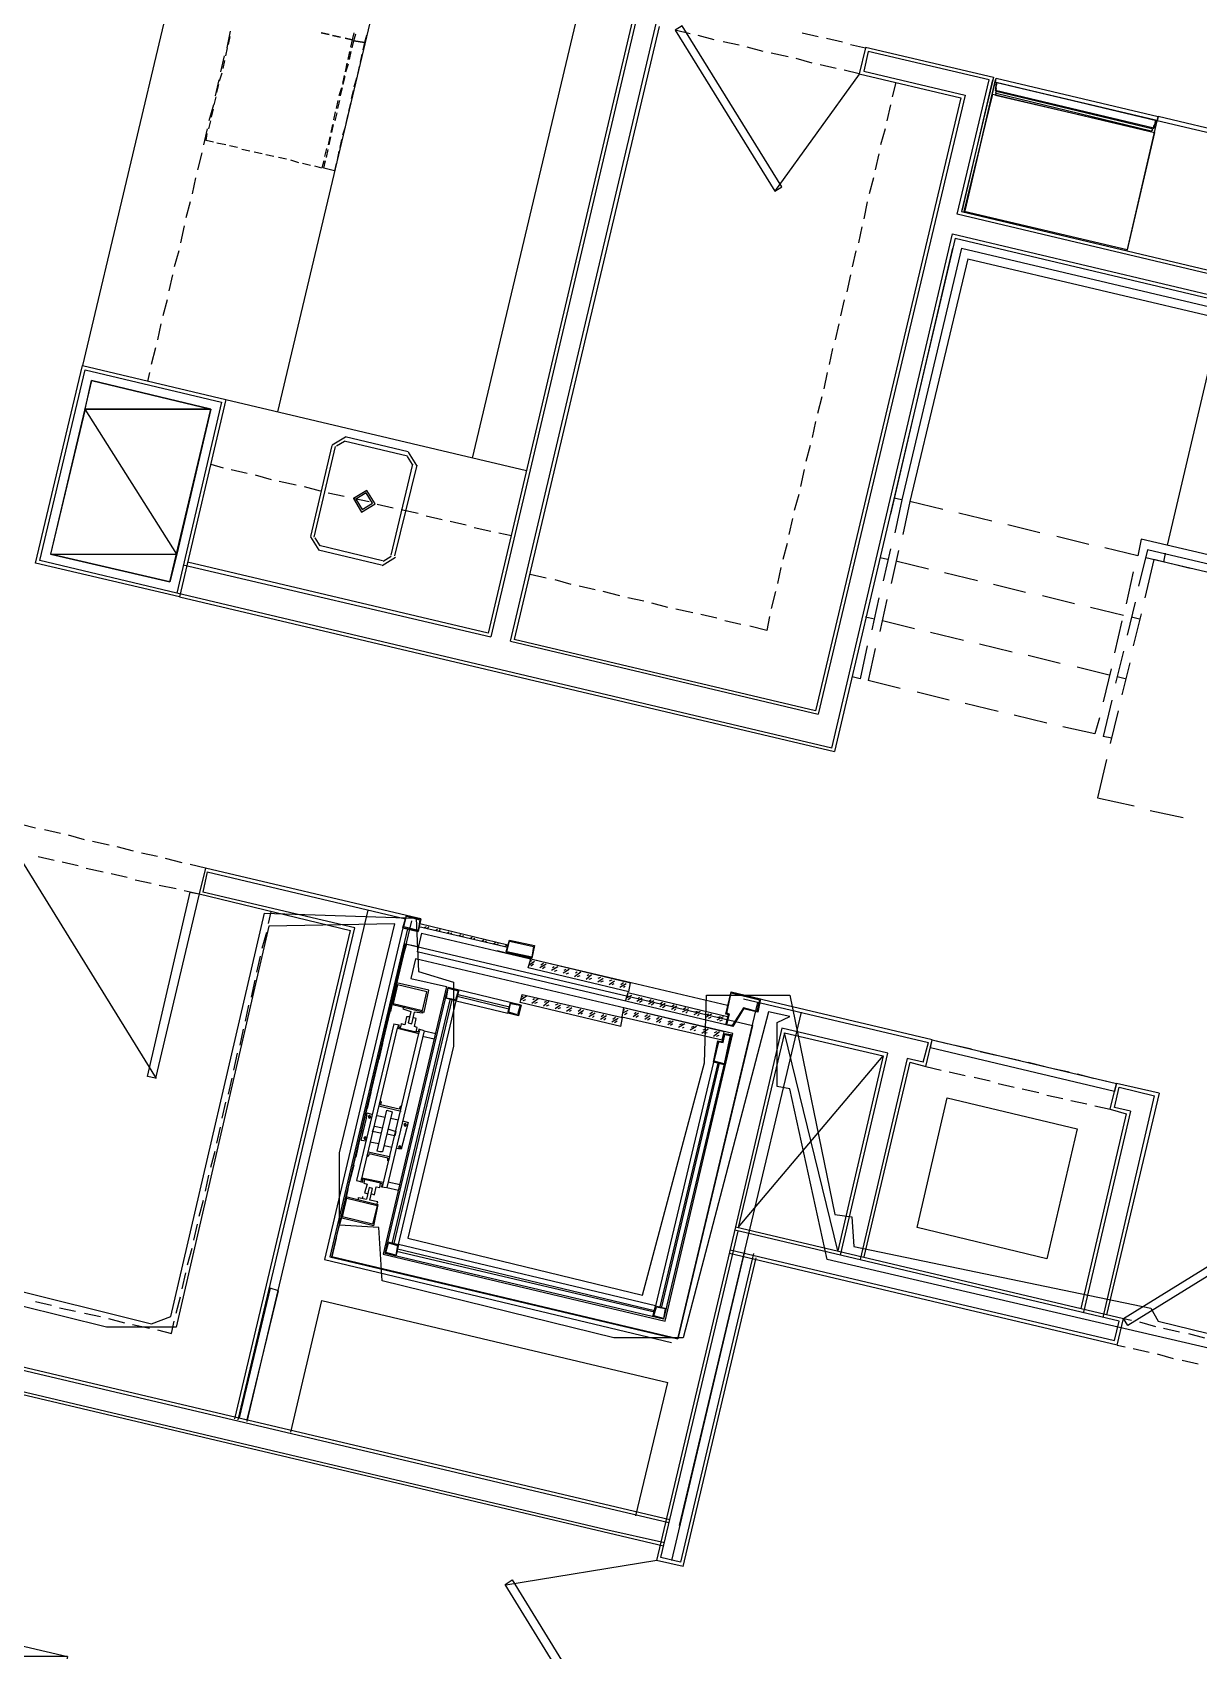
# Model space of a CAD drawing. Header units: feet. Extents: x -84 to 198, y -22 to 181.
# Drawn here: x 65.77 to 83.25, y 124.56 to 148.81 of the extents above; entities that cross this region are included whole.
import ezdxf

# ---------------------------------------------------------------- set-up
doc = ezdxf.new("R2010")
doc.units = ezdxf.units.FT
for name, color, linetype in [('A-AREA-COMUN', 252, 'CONTINUOUS'), ('A-AREA-UNIDAD', 30, 'CONTINUOUS'), ('A-LINEA', 7, 'CONTINUOUS'), ('A-MURO-CONCRETO', 8, 'CONTINUOUS')]:
    doc.layers.add(name, color=color, linetype=linetype)

msp = doc.modelspace()

# ---------------------------------------------------------------- linework, layer by layer
at = {"layer": 'A-AREA-COMUN'}
msp.add_lwpolyline([(87.712, 128.0889), (77.68, 130.4178), (77.12, 132.9778), (76.928, 133.0133), (76.928, 133.9733), (77.12, 134.0622), (76.8, 134.1333), (75.52, 129.2444), (74.48, 129.2444), (71.008, 130.0978), (70.96, 130.8978), (70.368, 130.9333), (70.368, 132.0178), (71.2, 135.4489), (69.312, 135.4133), (67.92, 129.4044), (66.88, 129.4044), (63.008, 130.3644)], dxfattribs=at)
at = {"layer": 'A-AREA-UNIDAD'}
msp.add_lwpolyline([(63.04, 130.5778), (67.552, 129.4578), (67.84, 129.5644), (69.248, 135.6089), (71.52, 135.5378), (71.552, 134.7378), (72.08, 134.5778), (72.08, 133.6178), (71.392, 130.7378), (74.912, 129.8844), (75.84, 133.3689), (75.872, 134.3822), (77.12, 134.3822), (77.792, 131.0933), (78.048, 131.0578), (78.08, 130.6133), (82.528, 129.6889), (82.64, 129.4933), (85.92, 128.6933)], dxfattribs=at)
at = {"layer": 'A-LINEA'}
for p, q in [((71.5733, 152.1244), (69.44, 143.1244)), ((68.4, 151.7644), (66.52, 143.8178)), ((74.0533, 149.5778), (72.36, 142.4311)), ((74.8533, 149.3911), (72.6, 139.8044)), ((74.8933, 149.3244), (72.64, 139.7511)), ((72.9333, 139.6844), (75.12, 148.9644)), ((68.7333, 148.8311), (68.68, 148.5778)), ((68.7067, 148.6311), (68.7333, 148.7511)), ((70.2133, 148.7778), (70.0933, 148.8044)), ((70.0933, 148.8044), (70.2133, 148.7778)), ((70.3867, 148.7378), (70.2667, 148.7644)), ((70.2667, 148.7644), (70.3867, 148.7378)), ((70.5867, 148.6844), (70.6133, 148.7911)), ((75.16, 148.8978), (72.9867, 139.7111)), ((75.6267, 148.7911), (75.4, 148.8444)), ((75.9867, 148.6978), (75.7467, 148.7644)), ((77.3067, 148.8044), (77.5467, 148.7511)), ((77.6667, 148.7244), (77.9067, 148.6711)), ((68.64, 148.4578), (68.5867, 148.2178)), ((68.6667, 148.4578), (68.6933, 148.5778)), ((70.52, 148.5244), (70.4933, 148.4044)), ((70.52, 148.4044), (70.5467, 148.5244)), ((70.7067, 148.4844), (70.68, 148.3644)), ((76.36, 148.6178), (76.12, 148.6711)), ((76.72, 148.5244), (76.48, 148.5911)), ((77.0933, 148.4444), (76.84, 148.4978)), ((78.0267, 148.6311), (78.2533, 148.5778)), ((78.2533, 148.5778), (78.16, 148.1911)), ((78.2933, 148.5244), (78.2267, 148.2311)), ((78.2533, 148.5911), (80.1733, 148.1378)), ((80.1067, 148.0978), (78.2933, 148.5244)), ((68.5733, 148.0844), (68.6133, 148.2044)), ((68.6267, 148.2711), (68.6533, 148.3911)), ((70.48, 148.3511), (70.4533, 148.2178)), ((70.4667, 148.2178), (70.5067, 148.3378)), ((70.6667, 148.2978), (70.64, 148.1778)), ((77.4533, 148.3511), (77.2133, 148.4178)), ((77.8133, 148.2711), (77.5733, 148.3244)), ((78.16, 148.1911), (77.9333, 148.2444)), ((78.16, 148.1911), (79.68, 147.8311)), ((78.2267, 148.2311), (79.7467, 147.8711)), ((68.56, 148.0978), (68.5067, 147.8578)), ((68.5333, 147.9111), (68.56, 148.0311)), ((70.4, 147.9778), (70.36, 147.8578)), ((70.3867, 147.8578), (70.4133, 147.9778)), ((70.44, 148.1644), (70.4133, 148.0444)), ((70.4267, 148.0311), (70.4533, 148.1511)), ((70.6267, 148.1244), (70.5867, 147.9911)), ((76.8944, 146.4265), (78.1637, 148.1847)), ((78.7067, 148.0578), (78.6533, 147.8444)), ((79.6267, 146.0844), (80.1067, 148.0978)), ((80.1733, 148.1378), (79.6933, 146.1244)), ((79.7067, 146.1511), (80.16, 148.0978)), ((79.7467, 146.1378), (80.2133, 148.1244)), ((79.7467, 146.1378), (80.2, 148.0978)), ((68.48, 147.7244), (68.4133, 147.4844)), ((68.4933, 147.7244), (68.52, 147.8444)), ((70.3467, 147.7911), (70.32, 147.6711)), ((70.3467, 147.6711), (70.3733, 147.7911)), ((70.5333, 147.7511), (70.5067, 147.6311)), ((70.5733, 147.9378), (70.5467, 147.8178)), ((79.68, 147.8311), (77.5067, 138.6444)), ((79.7467, 147.8711), (77.5467, 138.5911)), ((78.6267, 147.7244), (78.5733, 147.4844)), ((82.5467, 147.3644), (80.2133, 147.9244)), ((82.5467, 147.3644), (80.2133, 147.9244)), ((80.2133, 147.8978), (82.5333, 147.3378)), ((80.2133, 147.8978), (82.5333, 147.3378)), ((68.4133, 147.3644), (68.44, 147.4844)), ((68.4533, 147.5378), (68.48, 147.6578)), ((70.3067, 147.6178), (70.28, 147.4978)), ((70.3067, 147.4844), (70.3333, 147.6044)), ((70.4933, 147.5778), (70.4667, 147.4444)), ((82.1733, 145.5378), (82.64, 147.5511)), ((85.0667, 146.9111), (82.6267, 147.4844)), ((85.08, 146.9644), (82.64, 147.5511)), ((68.3867, 147.3644), (68.3333, 147.1244)), ((68.3733, 147.1911), (68.3867, 147.2978)), ((70.2267, 147.2444), (70.2, 147.1244)), ((70.2133, 147.1244), (70.24, 147.2444)), ((70.2667, 147.4311), (70.24, 147.3111)), ((70.2533, 147.3111), (70.28, 147.4311)), ((70.4533, 147.3911), (70.4133, 147.2711)), ((78.5467, 147.3644), (78.48, 147.1244)), ((68.3067, 147.0044), (68.24, 146.7511)), ((68.48, 147.1644), (68.3733, 147.1911)), ((68.6667, 147.1244), (68.5333, 147.1511)), ((68.84, 147.0844), (68.72, 147.1111)), ((69.0267, 147.0311), (68.9067, 147.0578)), ((69.2133, 146.9911), (69.0933, 147.0178)), ((69.3867, 146.9511), (69.2667, 146.9778)), ((70.1733, 147.0711), (70.1467, 146.9511)), ((70.1733, 146.9378), (70.2, 147.0578)), ((70.36, 147.0311), (70.3333, 146.8978)), ((70.4, 147.2044), (70.3733, 147.0844)), ((78.4533, 146.9911), (78.4, 146.7511)), ((69.5733, 146.9111), (69.4533, 146.9378)), ((69.76, 146.8578), (69.64, 146.8978)), ((69.9333, 146.8178), (69.8133, 146.8444)), ((70.1333, 146.7778), (70.16, 146.8844)), ((68.2133, 146.6311), (68.16, 146.3911)), ((78.3733, 146.6311), (78.3067, 146.3911)), ((68.1333, 146.2711), (68.0667, 146.0311)), ((78.28, 146.2711), (78.2267, 146.0178)), ((97.2267, 141.9244), (79.6267, 146.0844)), ((79.6933, 146.1244), (97.1867, 141.9778)), ((68.04, 145.9111), (67.9867, 145.6578)), ((77.7467, 138.0844), (79.56, 145.7911)), ((78.2, 145.8978), (78.1467, 145.6578)), ((79.56, 145.7911), (97.44, 141.5511)), ((67.96, 145.5378), (67.8933, 145.2978)), ((79.6, 145.7244), (77.7867, 138.0311)), ((78.1067, 145.5378), (78.0533, 145.2978)), ((79.56, 145.5778), (78.6267, 141.5911)), ((79.6933, 145.5778), (78.8, 141.8044)), ((79.6, 145.7244), (97.48, 141.4978)), ((79.6933, 145.5778), (97.3333, 141.4044)), ((79.7867, 145.4178), (78.92, 141.7778)), ((79.7867, 145.4178), (97.1867, 141.3111)), ((67.8667, 145.1778), (67.8133, 144.9378)), ((78.0267, 145.1778), (77.9733, 144.9244)), ((67.7867, 144.8044), (67.72, 144.5644)), ((77.9333, 144.8044), (77.88, 144.5644)), ((67.6933, 144.4444), (67.64, 144.2044)), ((77.8533, 144.4444), (77.8, 144.2044)), ((83.5733, 144.5244), (82.7733, 141.1244)), ((67.6133, 144.0844), (67.5467, 143.8311)), ((77.76, 144.0711), (77.7067, 143.8311)), ((67.52, 143.7111), (67.4933, 143.5778)), ((77.68, 143.7111), (77.6267, 143.4711)), ((77.6, 143.3511), (77.5333, 143.0978)), ((68.6667, 143.3111), (73.1733, 142.2444)), ((77.5067, 142.9778), (77.4533, 142.7378)), ((70.2533, 142.6178), (69.9333, 141.2578)), ((70.4583, 142.7466), (70.2578, 142.6228)), ((70.443, 142.6818), (70.3227, 142.6074)), ((71.3867, 142.4578), (70.44, 142.6844)), ((71.4, 142.5244), (70.4533, 142.7511)), ((77.4267, 142.6178), (77.36, 142.3778)), ((70.3067, 142.6044), (69.9867, 141.2444)), ((71.464, 142.3348), (71.3897, 142.4551)), ((71.5289, 142.3195), (71.405, 142.52)), ((68.44, 142.3378), (68.6267, 142.2844)), ((68.7467, 142.2578), (68.9867, 142.2044)), ((69.1067, 142.1778), (69.3467, 142.1111)), ((71.1467, 140.9778), (71.4667, 142.3378)), ((71.2, 140.9644), (71.5333, 142.3244)), ((77.3333, 142.2578), (77.28, 142.0044)), ((69.4667, 142.0844), (69.72, 142.0311)), ((69.84, 142.0044), (70.08, 141.9378)), ((70.2, 141.9111), (70.44, 141.8578)), ((77.2533, 141.8844), (77.1867, 141.6444)), ((70.5733, 141.8311), (70.8133, 141.7778)), ((70.9333, 141.7378), (71.1733, 141.6844)), ((71.2933, 141.6578), (71.5467, 141.6044)), ((78.8, 141.8044), (78.68, 141.8311)), ((78.8, 141.8044), (78.6933, 141.3111)), ((78.92, 141.7778), (78.8133, 141.2844)), ((79.4133, 141.6578), (78.92, 141.7778)), ((71.6667, 141.5644), (71.9067, 141.5111)), ((72.0267, 141.4844), (72.2667, 141.4311)), ((77.16, 141.5244), (77.1067, 141.2844)), ((80.1467, 141.4844), (79.6533, 141.6044)), ((80.8667, 141.3111), (80.3867, 141.4311)), ((69.9378, 141.2494), (70.0617, 141.0489)), ((70.0027, 141.2341), (70.077, 141.1138)), ((72.3867, 141.3911), (72.64, 141.3378)), ((72.76, 141.3111), (72.9467, 141.2711)), ((81.6, 141.1378), (81.12, 141.2578)), ((82.3867, 141.2178), (82.3333, 140.9644)), ((92.9733, 138.7111), (82.3867, 141.2178)), ((70.0533, 141.0578), (71, 140.8311)), ((70.0667, 141.1244), (71.0133, 140.8978)), ((71.0084, 140.8222), (71.2089, 140.9461)), ((71.0237, 140.8871), (71.144, 140.9615)), ((77.08, 141.1511), (77.0133, 140.9111)), ((78.5867, 140.9111), (78.4667, 140.9378)), ((78.6267, 141.0711), (78.52, 140.5911)), ((78.7467, 141.0444), (78.64, 140.5511)), ((82.3333, 140.9644), (81.84, 141.0844)), ((82.48, 141.0578), (82.3467, 140.5111)), ((92.7867, 138.4978), (82.4533, 140.9378)), ((92.8267, 138.6178), (82.48, 141.0578)), ((82.7467, 141.0044), (82.72, 140.8711)), ((68.0267, 140.8311), (72.64, 139.7511)), ((72.6, 139.8044), (68.0933, 140.8711)), ((73.4667, 140.6311), (73.2267, 140.6844)), ((76.9867, 140.7911), (76.9333, 140.5511)), ((79.2, 140.7644), (78.7067, 140.8844)), ((79.9333, 140.5911), (79.44, 140.7111)), ((82.2667, 140.7244), (82.16, 140.2444)), ((82.5733, 140.9111), (82.44, 140.3378)), ((73.84, 140.5378), (73.6, 140.6044)), ((74.2, 140.4578), (73.96, 140.5111)), ((74.5733, 140.3644), (74.32, 140.4311)), ((76.9067, 140.4311), (76.84, 140.1778)), ((80.6533, 140.4178), (80.1733, 140.5378)), ((77.7467, 138.0844), (67.9333, 140.4044)), ((67.9733, 140.3511), (77.7867, 138.0311)), ((74.9333, 140.2844), (74.6933, 140.3378)), ((75.2933, 140.1911), (75.0533, 140.2578)), ((78.4533, 140.3378), (78.3467, 139.8578)), ((78.5733, 140.3111), (78.4667, 139.8311)), ((81.3867, 140.2444), (80.9067, 140.3644)), ((82.12, 140.0711), (81.6267, 140.1911)), ((82.2933, 140.2711), (82.1733, 139.7778)), ((75.6667, 140.1111), (75.4133, 140.1644)), ((76.0267, 140.0311), (75.7867, 140.0844)), ((76.3867, 139.9378), (76.1467, 139.9911)), ((76.8133, 140.0578), (76.7733, 139.8444)), ((78.3867, 140.0178), (78.2533, 140.0444)), ((78.9867, 139.8711), (78.5067, 139.9911)), ((82.0933, 139.9911), (81.9867, 139.5111)), ((82.36, 140.0178), (82.24, 140.0444)), ((82.3867, 140.0978), (82.2667, 139.6178)), ((82.3867, 140.0978), (82.2667, 139.6178)), ((77.5067, 138.6444), (72.9867, 139.7111)), ((76.7733, 139.8444), (76.52, 139.9111)), ((79.72, 139.6978), (79.2267, 139.8178)), ((72.9333, 139.6844), (77.5467, 138.5911)), ((78.28, 139.6178), (78.1733, 139.1244)), ((78.4, 139.5778), (78.2933, 139.0978)), ((80.4533, 139.5244), (79.96, 139.6444)), ((81.1733, 139.3511), (80.6933, 139.4711)), ((82.12, 139.5378), (82, 139.0578)), ((81.9067, 139.1778), (81.4267, 139.2978)), ((81.9333, 139.2711), (81.8133, 138.7778)), ((82.2133, 139.3644), (82.0933, 138.8844)), ((82.2133, 139.3644), (82.0933, 138.8844)), ((78.1733, 139.1244), (78.0533, 139.1511)), ((78.7733, 138.9778), (78.2933, 139.0978)), ((82.1467, 139.1244), (82.0267, 139.1511)), ((79.5067, 138.8044), (79.0267, 138.9244)), ((80.24, 138.6311), (79.7467, 138.7511)), ((81.9467, 138.8044), (81.8133, 138.2578)), ((80.9733, 138.4578), (80.48, 138.5778)), ((81.76, 138.5378), (81.6933, 138.2978)), ((82.04, 138.6444), (81.92, 138.1511)), ((82.04, 138.6444), (81.92, 138.1511)), ((81.6933, 138.2978), (81.2133, 138.4044)), ((81.9467, 138.2311), (81.8133, 138.2578)), ((81.8667, 137.9111), (81.7333, 137.3378)), ((82.52, 137.1511), (83.0133, 137.0444)), ((65.8133, 136.8844), (65.6, 136.9378)), ((66.1867, 136.8044), (65.9467, 136.8578)), ((66.5467, 136.7111), (66.3067, 136.7778)), ((66.92, 136.6311), (66.6667, 136.6844)), ((67.28, 136.5378), (67.04, 136.6044)), ((65.5158, 136.5424), (67.6221, 133.1336)), ((65.8533, 136.4578), (66.0933, 136.4044)), ((66.2133, 136.3778), (66.4533, 136.3244)), ((67.64, 136.4578), (67.4, 136.5111)), ((68.0133, 136.3644), (67.76, 136.4311)), ((68.36, 136.2844), (68.1333, 136.3378)), ((66.5733, 136.2844), (66.8267, 136.2311)), ((66.9467, 136.2044), (67.1867, 136.1511)), ((67.3067, 136.1111), (67.5467, 136.0578)), ((68.36, 136.2844), (68.2667, 135.8978)), ((68.3867, 136.2311), (68.32, 135.9244)), ((71.3733, 135.5778), (68.36, 136.2844)), ((68.3867, 136.2311), (71.36, 135.5244)), ((67.6667, 136.0311), (67.92, 135.9778)), ((68.04, 135.9511), (68.2667, 135.8978)), ((68.2667, 135.8978), (70.5333, 135.3511)), ((70.6, 135.3911), (68.32, 135.9244)), ((68.9867, 127.9911), (70.8, 135.6578)), ((69.3067, 135.4578), (69.3467, 135.6311)), ((68.8, 128.0311), (70.5333, 135.3511)), ((68.8533, 128.0178), (70.6, 135.3911)), ((70.2533, 130.4578), (71.4533, 135.4978)), ((72.8933, 135.0978), (71.56, 135.4044)), ((71.5733, 135.4578), (72.8933, 135.1378)), ((71.6667, 135.4044), (71.64, 135.3911)), ((71.7067, 135.4044), (71.68, 135.3778)), ((71.84, 135.3644), (71.8133, 135.3511)), ((71.88, 135.3644), (71.8533, 135.3378)), ((69.2133, 135.0844), (69.28, 135.3244)), ((71.3733, 135.1511), (71.2933, 134.8711)), ((71.36, 135.1511), (71.5467, 135.1111)), ((71.6, 135.3111), (71.5333, 135.0311)), ((71.6, 135.3111), (76.1867, 134.2311)), ((72.0133, 135.3244), (71.9867, 135.3111)), ((72.0533, 135.3111), (72.0267, 135.2978)), ((72.1867, 135.2844), (72.16, 135.2711)), ((72.2267, 135.2711), (72.2, 135.2578)), ((72.36, 135.2444), (72.3333, 135.2311)), ((72.4, 135.2311), (72.3733, 135.2178)), ((72.5333, 135.2044), (72.5067, 135.1911)), ((72.5733, 135.1911), (72.5467, 135.1778)), ((72.7067, 135.1644), (72.68, 135.1511)), ((72.7467, 135.1511), (72.72, 135.1378)), ((72.88, 135.1244), (72.8533, 135.1111)), ((69.1333, 134.7244), (69.1867, 134.9644)), ((76.16, 133.9378), (71.5333, 135.0311)), ((73.12, 134.9511), (72.7333, 135.0444)), ((72.8667, 135.0311), (73.2533, 134.9378)), ((73.2, 134.7911), (73.24, 134.9244)), ((73.2933, 134.8844), (73.2133, 134.8311)), ((73.2533, 134.8978), (73.2267, 134.8844)), ((73.24, 134.9244), (74.7333, 134.5644)), ((73.4267, 134.8578), (73.3867, 134.8311)), ((71.2667, 134.7511), (71.2133, 134.5111)), ((74.7067, 134.4311), (73.2, 134.7911)), ((73.28, 134.8444), (73.24, 134.8178)), ((73.4667, 134.8444), (73.3733, 134.7911)), ((73.4533, 134.8044), (73.4133, 134.7778)), ((73.64, 134.8044), (73.5467, 134.7511)), ((73.5867, 134.8044), (73.56, 134.7911)), ((73.6267, 134.7511), (73.5867, 134.7378)), ((73.8133, 134.7644), (73.72, 134.7111)), ((73.76, 134.7644), (73.7333, 134.7511)), ((73.8, 134.7111), (73.76, 134.6978)), ((73.9867, 134.7244), (73.8933, 134.6578)), ((73.9333, 134.7244), (73.9067, 134.7111)), ((73.9733, 134.6711), (73.9333, 134.6578)), ((74.1467, 134.6844), (74.0667, 134.6178)), ((74.1067, 134.6844), (74.08, 134.6711)), ((74.1467, 134.6311), (74.1067, 134.6178)), ((74.28, 134.6444), (74.24, 134.6311)), ((74.32, 134.6311), (74.24, 134.5778)), ((69.0533, 134.3511), (69.1067, 134.6044)), ((71.1867, 134.3911), (71.1333, 134.1378)), ((73.0933, 134.2311), (72, 134.4978)), ((72.1333, 134.3644), (72.9067, 134.1778)), ((72.1467, 134.3911), (72.92, 134.2044)), ((73.08, 134.2711), (73.1067, 134.3911)), ((73.1733, 134.3644), (73.0933, 134.3111)), ((73.1067, 134.3911), (74.6133, 134.0444)), ((73.12, 134.3644), (73.1067, 134.3511)), ((74.32, 134.5911), (74.28, 134.5778)), ((74.4533, 134.6044), (74.4133, 134.5911)), ((74.4933, 134.5911), (74.4133, 134.5378)), ((74.48, 134.5511), (74.4533, 134.5378)), ((74.6667, 134.5511), (74.5733, 134.4978)), ((74.6267, 134.5644), (74.5867, 134.5378)), ((74.6533, 134.5111), (74.6267, 134.4978)), ((74.7467, 134.3778), (74.6667, 134.3378)), ((74.6933, 134.3911), (74.68, 134.3778)), ((74.7067, 134.4311), (74.7333, 134.5644)), ((79.2533, 133.7111), (76.44, 134.3778)), ((68.96, 133.9911), (69.0133, 134.2311)), ((71.16, 130.6578), (72.0267, 134.3111)), ((72.0533, 134.3111), (71.1867, 130.6578)), ((72.12, 134.2978), (72.8933, 134.1111)), ((74.5867, 133.9111), (73.08, 134.2711)), ((73.16, 134.3111), (73.12, 134.2978)), ((73.3467, 134.3244), (73.2533, 134.2578)), ((73.2933, 134.3244), (73.2667, 134.3111)), ((73.3333, 134.2711), (73.2933, 134.2578)), ((73.5067, 134.2844), (73.4267, 134.2178)), ((73.4667, 134.2844), (73.44, 134.2711)), ((73.5067, 134.2311), (73.4667, 134.2178)), ((73.64, 134.2444), (73.6, 134.2311)), ((73.68, 134.2311), (73.6, 134.1778)), ((73.68, 134.1911), (73.64, 134.1778)), ((73.8133, 134.2044), (73.7733, 134.1911)), ((73.8533, 134.1911), (73.7733, 134.1378)), ((73.84, 134.1511), (73.8133, 134.1378)), ((73.9867, 134.1644), (73.9467, 134.1378)), ((74.0267, 134.1511), (73.9467, 134.0978)), ((74.16, 134.1244), (74.12, 134.0978)), ((74.6933, 134.1511), (74.6133, 134.1111)), ((74.64, 134.1644), (74.6267, 134.1511)), ((74.7333, 134.3378), (74.6933, 134.3111)), ((74.8133, 134.1244), (74.7867, 134.0978)), ((74.9067, 134.3378), (74.8267, 134.2844)), ((74.8667, 134.3511), (74.84, 134.3244)), ((74.9067, 134.2978), (74.8667, 134.2711)), ((75.08, 134.2978), (75, 134.2444)), ((75.04, 134.3111), (75.0133, 134.2844)), ((75.08, 134.2578), (75.04, 134.2311)), ((75.2133, 134.2711), (75.1733, 134.2444)), ((75.2533, 134.2578), (75.1733, 134.2044)), ((75.2533, 134.2178), (75.2133, 134.1911)), ((75.3867, 134.2311), (75.3467, 134.2044)), ((75.4267, 134.2178), (75.3467, 134.1644)), ((75.4133, 134.1778), (75.3867, 134.1511)), ((75.44, 129.2311), (76.64, 134.2711)), ((75.4667, 126.4311), (77.2933, 134.1244)), ((75.6, 134.1778), (75.5067, 134.1244)), ((75.56, 134.1911), (75.52, 134.1644)), ((75.5867, 134.1378), (75.56, 134.1111)), ((75.7733, 134.1378), (75.68, 134.0844)), ((75.7333, 134.1378), (75.6933, 134.1244)), ((76.4267, 134.3244), (79.2, 133.6711)), ((76.68, 134.3244), (76.64, 134.1244)), ((71.1867, 133.9511), (70.6267, 131.6044)), ((70.6933, 131.5911), (71.24, 133.8844)), ((71.0933, 134.0178), (71.04, 133.7778)), ((71.1867, 133.9511), (71.2667, 133.9378)), ((71.28, 133.9511), (71.28, 133.9511)), ((74.0133, 134.1111), (73.9867, 134.0978)), ((74.2, 134.1111), (74.1067, 134.0578)), ((74.1867, 134.0711), (74.16, 134.0444)), ((74.3733, 134.0711), (74.28, 134.0178)), ((74.3333, 134.0844), (74.2933, 134.0578)), ((74.36, 134.0311), (74.3333, 134.0044)), ((74.5467, 134.0311), (74.4533, 133.9778)), ((74.5067, 134.0444), (74.4667, 134.0178)), ((74.5333, 133.9911), (74.4933, 133.9644)), ((74.5867, 133.9111), (74.6133, 134.0444)), ((74.68, 134.1111), (74.64, 134.0844)), ((74.8533, 134.1111), (74.7733, 134.0578)), ((74.8533, 134.0711), (74.8133, 134.0444)), ((74.9867, 134.0844), (74.9467, 134.0578)), ((75.0267, 134.0711), (74.9467, 134.0178)), ((75.0267, 134.0311), (74.9867, 134.0044)), ((75.16, 134.0444), (75.12, 134.0178)), ((75.2, 134.0311), (75.12, 133.9778)), ((75.1867, 133.9911), (75.16, 133.9644)), ((75.3733, 133.9911), (75.2933, 133.9378)), ((75.3333, 133.9911), (75.2933, 133.9778)), ((75.36, 133.9511), (75.3333, 133.9244)), ((75.5467, 133.9511), (75.4533, 133.8978)), ((75.5067, 133.9511), (75.4667, 133.9378)), ((75.5333, 133.8978), (75.5067, 133.8844)), ((75.72, 133.9111), (75.6267, 133.8578)), ((75.68, 133.9111), (75.64, 133.8978)), ((75.76, 134.0978), (75.7333, 134.0711)), ((75.9467, 134.0978), (75.8533, 134.0444)), ((75.9067, 134.0978), (75.8667, 134.0844)), ((75.9333, 134.0444), (75.8933, 134.0311)), ((76.12, 134.0578), (76.0267, 134.0044)), ((76.08, 134.0578), (76.04, 134.0444)), ((76.1067, 134.0044), (76.0667, 133.9911)), ((76.2, 134.0844), (76.16, 134.0978)), ((76.16, 133.9378), (76.2, 134.0844)), ((76.1867, 134.0578), (76.16, 133.9378)), ((77, 133.8844), (76.3067, 130.9111)), ((78.5867, 133.5111), (77, 133.8844)), ((68.88, 133.6311), (68.9333, 133.8711)), ((71.0133, 133.6578), (70.96, 133.4178)), ((71.0133, 131.5111), (71.56, 133.8044)), ((71.64, 133.8444), (71.08, 131.4978)), ((71.64, 133.8444), (71.56, 133.8711)), ((71.7867, 133.7244), (71.6133, 133.7644)), ((71.64, 133.8444), (71.8133, 133.8044)), ((75.7067, 133.8578), (75.68, 133.8444)), ((75.8933, 133.8711), (75.8, 133.8044)), ((75.8533, 133.8711), (75.8133, 133.8578)), ((75.88, 133.8178), (75.84, 133.8044)), ((76.0667, 133.8311), (75.9733, 133.7644)), ((76.0267, 133.8311), (75.9867, 133.8178)), ((76.0533, 133.7778), (76.0133, 133.7644)), ((77.04, 133.8178), (76.3467, 130.8978)), ((77.84, 130.5511), (77.04, 133.8178)), ((77.04, 133.8178), (78.52, 133.4711)), ((79.12, 133.3778), (79.2, 133.6711)), ((79.16, 133.3111), (79.2533, 133.7111)), ((79.2533, 133.7111), (79.48, 133.6578)), ((46.04, 133.4311), (75.32, 126.5244)), ((68.7867, 133.2578), (68.84, 133.5111)), ((76.3467, 130.8978), (78.52, 133.4711)), ((78.52, 133.4711), (77.84, 130.5511)), ((77.88, 130.4844), (78.5867, 133.5111)), ((78.88, 133.4311), (78.1733, 130.4178)), ((79.12, 133.3778), (78.88, 133.4311)), ((79.6, 133.6311), (79.84, 133.5778)), ((79.9733, 133.5378), (80.2133, 133.4844)), ((80.3333, 133.4578), (80.5733, 133.4044)), ((75.3067, 126.4711), (45.9733, 133.3911)), ((70.92, 133.2844), (70.8667, 133.0444)), ((76.04, 133.3644), (75.1733, 129.7111)), ((75.2, 129.7111), (76.0667, 133.3644)), ((78.92, 133.3778), (78.2267, 130.4578)), ((78.92, 133.3778), (79.16, 133.3111)), ((79.16, 133.3111), (79.3867, 133.2578)), ((79.5067, 133.2311), (79.7467, 133.1778)), ((79.88, 133.1511), (80.12, 133.0978)), ((80.6933, 133.3778), (80.9467, 133.3111)), ((81.0667, 133.2844), (81.3067, 133.2311)), ((81.4267, 133.2044), (81.6667, 133.1378)), ((68.7067, 132.8978), (68.76, 133.1378)), ((70.84, 132.9244), (70.7867, 132.6844)), ((80.24, 133.0578), (80.48, 133.0044)), ((80.6, 132.9778), (80.8533, 132.9244)), ((81.7867, 133.1111), (82.0133, 133.0578)), ((82.6533, 132.9111), (81.8667, 129.5911)), ((81.92, 132.6711), (82.0133, 133.0578)), ((81.9867, 132.6978), (82.0533, 133.0044)), ((82.6533, 132.9111), (82.0133, 133.0578)), ((82.0533, 133.0044), (82.5867, 132.8711)), ((75.2267, 126.1244), (47.32, 132.7111)), ((68.6133, 132.5378), (68.6667, 132.7778)), ((80.9733, 132.8844), (81.2133, 132.8311)), ((81.3333, 132.8044), (81.5733, 132.7511)), ((81.6933, 132.7244), (81.92, 132.6711)), ((81.8133, 129.5511), (82.5867, 132.8711)), ((82.2267, 132.6444), (81.9867, 132.6978)), ((70.7467, 132.5644), (70.6933, 132.3111)), ((70.9333, 132.5778), (71.0533, 132.5511)), ((71.1333, 132.5378), (71.2533, 132.5111)), ((82.2267, 132.6444), (81.52, 129.6311)), ((68.5333, 132.1644), (68.5867, 132.4044)), ((70.6667, 132.1911), (70.6133, 131.9511)), ((68.44, 131.8044), (68.5067, 132.0444)), ((70.96, 132.1511), (70.8267, 132.1778)), ((71.16, 132.0978), (71.04, 132.1244)), ((70.5867, 131.8311), (70.52, 131.5911)), ((68.36, 131.4444), (68.4133, 131.6844)), ((70.4933, 131.4711), (70.44, 131.2178)), ((70.7467, 131.6178), (70.72, 131.6311)), ((71, 131.5111), (71.08, 131.4978)), ((71.08, 131.4978), (71.2533, 131.4578)), ((71.28, 131.5378), (71.0933, 131.5778)), ((68.2667, 131.0711), (68.3333, 131.3111)), ((70.72, 131.3378), (70.72, 131.3644)), ((70.4133, 131.0978), (70.3467, 130.8578)), ((68.1867, 130.7111), (68.24, 130.9511)), ((70.32, 130.7378), (70.2533, 130.4578)), ((76.3067, 130.9111), (75.12, 125.9111)), ((75.1867, 125.9511), (76.3467, 130.8444)), ((82.0533, 129.4978), (76.2933, 130.8578)), ((76.3067, 130.9111), (82.12, 129.5378)), ((80.9733, 130.4311), (79.0267, 130.8978)), ((68.0933, 130.3378), (68.16, 130.5911)), ((75.0933, 129.6311), (71.2267, 130.5378)), ((71.24, 130.5778), (75.0933, 129.6578)), ((76.44, 130.5378), (75.3467, 125.9111)), ((76.5733, 130.5111), (75.48, 125.8844)), ((82.0267, 129.1378), (76.2133, 130.5111)), ((76.2267, 130.5644), (81.9867, 129.2044)), ((70.2533, 130.4578), (75.44, 129.2311)), ((75.52, 125.8178), (76.6133, 130.4444)), ((68.0133, 129.9778), (68.0667, 130.2178)), ((65.8133, 129.7911), (66.0533, 129.7378)), ((67.92, 129.6178), (67.9867, 129.8578)), ((69.64, 127.8311), (70.1067, 129.8044)), ((70.1067, 129.8044), (75.2933, 128.5778)), ((66.1733, 129.6978), (66.4133, 129.6444)), ((66.5467, 129.6178), (66.7867, 129.5644)), ((66.9067, 129.5378), (67.1467, 129.4711)), ((82.0267, 129.1378), (82.12, 129.5378)), ((82.12, 129.5378), (82.24, 129.5111)), ((67.2667, 129.4444), (67.52, 129.3911)), ((67.64, 129.3644), (67.8533, 129.3111)), ((67.8533, 129.3111), (67.8933, 129.4978)), ((81.9867, 129.2044), (82.0533, 129.4978)), ((82.36, 129.4844), (82.6, 129.4178)), ((82.72, 129.3911), (82.96, 129.3378)), ((83.0933, 129.3111), (83.3333, 129.2444)), ((82.0267, 129.1378), (82.1467, 129.1111)), ((82.2667, 129.0844), (82.5067, 129.0311)), ((82.6267, 129.0044), (82.8667, 128.9378)), ((83, 128.9111), (83.24, 128.8578)), ((74.8133, 126.5778), (75.2933, 128.5778)), ((75.1255, 125.9104), (72.863, 125.5407)), ((75.52, 125.8178), (75.12, 125.9111)), ((75.48, 125.8844), (75.1867, 125.9511))]:
    msp.add_line(p, q, dxfattribs=at)
for points in [[(70.5867, 148.8044), (70.56, 148.6978), (70.4533, 148.7244)], [(70.4533, 148.7244), (70.56, 148.6978), (70.5333, 148.5911)], [(70.56, 148.5778), (70.5867, 148.6844), (70.7467, 148.6578), (70.72, 148.5511)], [(70.7733, 148.7644), (70.7467, 148.6578), (70.5867, 148.6844)], [(75.4, 148.8444), (76.8933, 146.4311), (77, 146.4978), (75.5067, 148.9111), (75.4, 148.8444)], [(82.64, 147.5511), (82.6267, 147.4844), (80.2, 148.0578), (80.2133, 148.1244), (82.64, 147.5511)], [(82.64, 147.5511), (82.6267, 147.4844), (80.2, 148.0578), (80.2133, 148.1244), (82.64, 147.5511)], [(82.6, 147.4978), (82.5733, 147.3778), (80.2, 147.9378), (80.2267, 148.0578), (82.6, 147.4978)], [(80.2133, 148.0578), (80.2, 147.9778), (80.2133, 147.9644), (80.2, 147.9378), (80.2133, 147.9244), (80.2, 147.9111), (80.2133, 147.8978), (80.2, 147.8844), (80.2, 147.8711), (82.5467, 147.3244), (82.5333, 147.3378), (82.56, 147.3511), (82.5467, 147.3644), (82.5733, 147.3778), (82.5733, 147.4044), (82.5867, 147.4178), (82.6133, 147.4844), (80.2133, 148.0578)], [(82.6, 147.4978), (82.5733, 147.3778), (80.2, 147.9378), (80.2267, 148.0578), (82.6, 147.4978)], [(80.2133, 148.0578), (80.2, 147.9778), (80.2133, 147.9644), (80.2, 147.9378), (80.2133, 147.9244), (80.2, 147.9111), (80.2133, 147.8978), (80.2, 147.8844), (80.2, 147.8711), (82.5467, 147.3244), (82.5333, 147.3378), (82.56, 147.3511), (82.5467, 147.3644), (82.5733, 147.3778), (82.5733, 147.4044), (82.5867, 147.4178), (82.6133, 147.4844), (80.2133, 148.0578)], [(80.16, 147.8844), (82.5867, 147.3111), (82.1733, 145.5511), (79.7333, 146.1244), (80.16, 147.8844)], [(70.1333, 146.8844), (70.1067, 146.7778), (70, 146.8044)], [(70.32, 146.8444), (70.2933, 146.7378), (70.1333, 146.7778)], [(66.52, 143.8178), (68.6667, 143.3111), (67.9733, 140.3511), (65.8133, 140.8578), (66.52, 143.8178)], [(66.56, 143.7511), (68.6, 143.2711), (67.9333, 140.4044), (65.88, 140.8978), (66.56, 143.7511)], [(67.8267, 140.5778), (68.44, 143.1644), (66.6533, 143.5911), (66.04, 140.9911), (67.8267, 140.5778)], [(70.7017, 141.6222), (70.9022, 141.7461), (70.7783, 141.9466), (70.5778, 141.8228), (70.7017, 141.6222)], [(70.7109, 141.6612), (70.8633, 141.7553), (70.7691, 141.9077), (70.6167, 141.8136), (70.7109, 141.6612)], [(83.12, 140.7778), (82.5733, 140.9111), (82.44, 140.3378)], [(81.8667, 137.9111), (81.7333, 137.3378), (82.28, 137.2178)], [(68.2667, 135.8978), (67.6133, 133.1378), (67.4933, 133.1644), (68.1333, 135.9244), (68.2667, 135.8978)], [(71.32, 135.3911), (71.5467, 135.3378), (71.5867, 135.5244), (71.3733, 135.5778)], [(71.5467, 135.3378), (71.32, 135.3911), (71.3733, 135.5778), (71.5867, 135.5244), (71.5467, 135.3378)], [(71.32, 135.3911), (70.1467, 130.4178), (75.3467, 129.1778)], [(71.3867, 135.3778), (70.2267, 130.4578), (75.36, 129.2444)], [(71.5467, 135.3511), (71.3333, 135.4044), (71.3733, 135.5644), (71.5733, 135.5111), (71.5467, 135.3511)], [(75.44, 129.2311), (70.2533, 130.4578), (71.36, 135.1511), (76.56, 133.9244), (75.44, 129.2311)], [(72.8667, 135.0311), (72.92, 135.2044), (73.2933, 135.1244), (73.2533, 134.9378)], [(73.2533, 134.9378), (72.8667, 135.0311), (72.92, 135.2044), (73.2933, 135.1244), (73.2533, 134.9378)], [(73.2533, 134.9511), (72.88, 135.0311), (72.92, 135.1911), (73.28, 135.1111), (73.2533, 134.9511)], [(76.2667, 133.8044), (71.5067, 134.9244), (71.44, 134.6311), (71.9733, 134.5111), (71.0267, 130.4978), (75.2533, 129.4978), (76.2667, 133.8044)], [(76.24, 133.7911), (75.2267, 129.5244), (71.0533, 130.5111), (72, 134.4978)], [(71.1467, 134.2444), (71.64, 134.1244), (71.7067, 134.4578), (71.2267, 134.5644)], [(71.1733, 134.2578), (71.6133, 134.1511), (71.68, 134.4311), (71.24, 134.5378), (71.1733, 134.2578)], [(72.12, 134.2978), (71.96, 134.3378), (72, 134.4978), (72.16, 134.4578), (72.12, 134.2978)], [(72.1067, 134.3111), (71.9733, 134.3378), (72, 134.4844), (72.1467, 134.4444), (72.1067, 134.3111)], [(76.1867, 134.0578), (74.6933, 134.4178), (74.6533, 134.2844)], [(76.16, 134.0978), (76.24, 134.4311), (76.68, 134.3244)], [(76.64, 134.1244), (76.4267, 134.1778), (76.2667, 133.9111), (76.16, 133.9378), (76.2, 134.0844), (76.16, 134.0978), (76.24, 134.4311), (76.68, 134.3244), (76.64, 134.1244)], [(76.6267, 134.1378), (76.4267, 134.1911), (76.2533, 133.9244), (76.1733, 133.9378), (76.2133, 134.0978), (76.1733, 134.1111), (76.24, 134.4178), (76.6667, 134.3111), (76.6267, 134.1378)], [(75.9733, 133.3778), (75.1067, 129.7244), (71.2533, 130.6444), (72.12, 134.2978)], [(71.3333, 134.2044), (71.32, 134.1778), (71.44, 134.1378), (71.4, 133.9644), (71.4533, 133.9511), (71.4933, 134.1244)], [(71.6133, 134.1378), (71.6133, 134.1111), (71.4933, 134.1244)], [(73.0533, 134.0711), (72.8933, 134.1111), (72.9333, 134.2711), (73.0933, 134.2311), (73.0533, 134.0711)], [(73.04, 134.0844), (72.9067, 134.1244), (72.9333, 134.2578), (73.08, 134.2311), (73.04, 134.0844)], [(76.1067, 133.7111), (76.1333, 133.8311), (74.6267, 134.1911), (74.6, 134.0578), (76.1067, 133.7111)], [(76.4267, 134.1778), (76.2667, 133.9111), (76.16, 133.9378)], [(71.2533, 133.9378), (71.24, 133.8844), (71.56, 133.8044), (71.5733, 133.8578)], [(71.28, 133.8844), (71.2667, 133.8978), (71.2667, 133.9378)], [(71.4267, 134.0578), (71.3733, 134.0578), (71.3467, 133.9378), (71.2933, 133.9511), (71.28, 133.8844), (71.52, 133.8311), (71.5333, 133.8978), (71.4933, 133.9111), (71.52, 134.0311), (71.4667, 134.0444)], [(71.56, 133.8711), (71.5467, 133.8311), (71.52, 133.8311)], [(76.1333, 133.3378), (75.9733, 133.3778), (76.04, 133.6978), (76.1067, 133.6844), (76.1333, 133.8044), (76.24, 133.7911), (76.1333, 133.3378)], [(76.1333, 133.3511), (75.9867, 133.3911), (76.0533, 133.6844), (76.12, 133.6711), (76.1467, 133.7911), (76.2267, 133.7778), (76.1333, 133.3511)], [(81.9867, 132.9378), (79.2267, 133.5911), (79.2533, 133.7111), (82.0133, 133.0578), (81.9867, 132.9378)], [(47.28, 132.7778), (74.3467, 126.3778), (75.24, 126.1778)], [(71.3067, 132.7111), (71.28, 132.7111), (71.2667, 132.6711), (70.9867, 132.7378), (71, 132.7778), (70.9733, 132.7911), (70.96, 132.7244), (71.2933, 132.6444)], [(79.0267, 130.8978), (79.48, 132.8444), (81.4267, 132.3778), (80.9733, 130.4311)], [(81.92, 132.6711), (82.16, 132.6044), (81.48, 129.6844)], [(70.7733, 132.1911), (70.6933, 132.2044), (70.7733, 132.5378), (70.7867, 132.6178), (70.8667, 132.5911)], [(70.8005, 132.5624), (70.8154, 132.5383), (70.8395, 132.5532), (70.8246, 132.5772), (70.8005, 132.5624)], [(70.9733, 132.0311), (70.9333, 132.0444), (71.08, 132.6578), (71.16, 132.6311), (71.0133, 132.0311), (70.9733, 132.0311)], [(71.32, 132.4978), (71.4, 132.4711), (71.2933, 132.0711), (71.2133, 132.0844)], [(71.3339, 132.4424), (71.3487, 132.4183), (71.3728, 132.4332), (71.3579, 132.4572), (71.3339, 132.4424)], [(70.7339, 132.2424), (70.7487, 132.2183), (70.7728, 132.2332), (70.7579, 132.2572), (70.7339, 132.2424)], [(70.9867, 132.3111), (70.8667, 132.3378), (70.8933, 132.4178), (71.0133, 132.3911)], [(71.0933, 132.3778), (71.2133, 132.3378), (71.2, 132.2711), (71.08, 132.2978)], [(70.8, 132.0311), (71.12, 131.9644), (71.1067, 131.8978), (71.0933, 131.8978), (71.0933, 131.9378), (70.8133, 132.0044), (70.8, 131.9644), (70.7867, 131.9778)], [(71.2539, 132.109), (71.2687, 132.085), (71.2928, 132.0998), (71.2779, 132.1239), (71.2539, 132.109)], [(70.6267, 131.6044), (70.72, 131.5778), (70.72, 131.6311)], [(70.6933, 131.5911), (70.7067, 131.6444), (71.0267, 131.5778)], [(70.8533, 131.4044), (70.8933, 131.3911), (70.92, 131.5111), (70.9733, 131.4978), (70.9867, 131.5644), (70.7467, 131.6178), (70.7333, 131.5644), (70.7867, 131.5511), (70.7467, 131.4178), (70.8, 131.4044)], [(70.9333, 131.2578), (70.9467, 131.2844), (70.8267, 131.3111), (70.8667, 131.4844), (70.8133, 131.4978), (70.7733, 131.3244)], [(71, 131.5111), (71.0133, 131.5511), (70.9867, 131.5644)], [(70.4667, 131.3644), (70.9467, 131.2444), (70.88, 130.9244), (70.3867, 131.0444)], [(70.48, 131.3378), (70.9333, 131.2311), (70.8667, 130.9511), (70.4133, 131.0578), (70.48, 131.3378)], [(70.6533, 131.3244), (70.6533, 131.3511), (70.7733, 131.3244)], [(82.12, 129.5378), (84.6667, 131.1111), (84.7333, 131.0044), (82.1867, 129.4311), (82.12, 129.5378)], [(71.2133, 130.4711), (71.0533, 130.5111), (71.0933, 130.6844), (71.2533, 130.6444), (71.2133, 130.4711)], [(71.2133, 130.4844), (71.0667, 130.5244), (71.1067, 130.6711), (71.24, 130.6311), (71.2133, 130.4844)], [(69.3333, 129.9911), (68.8667, 128.0444), (68.9867, 128.0178), (69.4533, 129.9511), (69.3333, 129.9911)], [(75.2267, 129.5244), (75.0667, 129.5644), (75.1067, 129.7244), (75.2667, 129.6844), (75.2267, 129.5244)], [(75.2267, 129.5378), (75.08, 129.5778), (75.12, 129.7111), (75.2533, 129.6844), (75.2267, 129.5378)], [(60.6, 125.8044), (66.2933, 124.4711), (65.8267, 122.5244), (60.1333, 123.8711), (60.6, 125.8044)], [(74.4267, 122.9911), (72.8533, 125.5511), (72.96, 125.6178), (74.5333, 123.0578), (74.4267, 122.9911)]]:
    msp.add_lwpolyline(points, dxfattribs=at)
at = {"layer": 'A-MURO-CONCRETO'}
for points in [[(66.6533, 143.5911), (68.44, 143.1644), (66.56, 143.1644), (66.6533, 143.5911), (66.6533, 143.5911)], [(66.56, 143.1644), (66.04, 140.9911), (67.9333, 140.9911), (66.56, 143.1644)], [(66.56, 143.1644), (68.44, 143.1644), (67.9333, 140.9911), (66.56, 143.1644), (66.56, 143.1644)], [(66.04, 140.9911), (67.9333, 140.9911), (67.8267, 140.5778), (66.04, 140.9911), (66.04, 140.9911)], [(60.6, 125.8044), (66.2933, 124.4711), (60.28, 124.4711), (60.6, 125.8044), (60.6, 125.8044)]]:
    msp.add_lwpolyline(points, dxfattribs=at)

doc.saveas('drawing.dxf')
